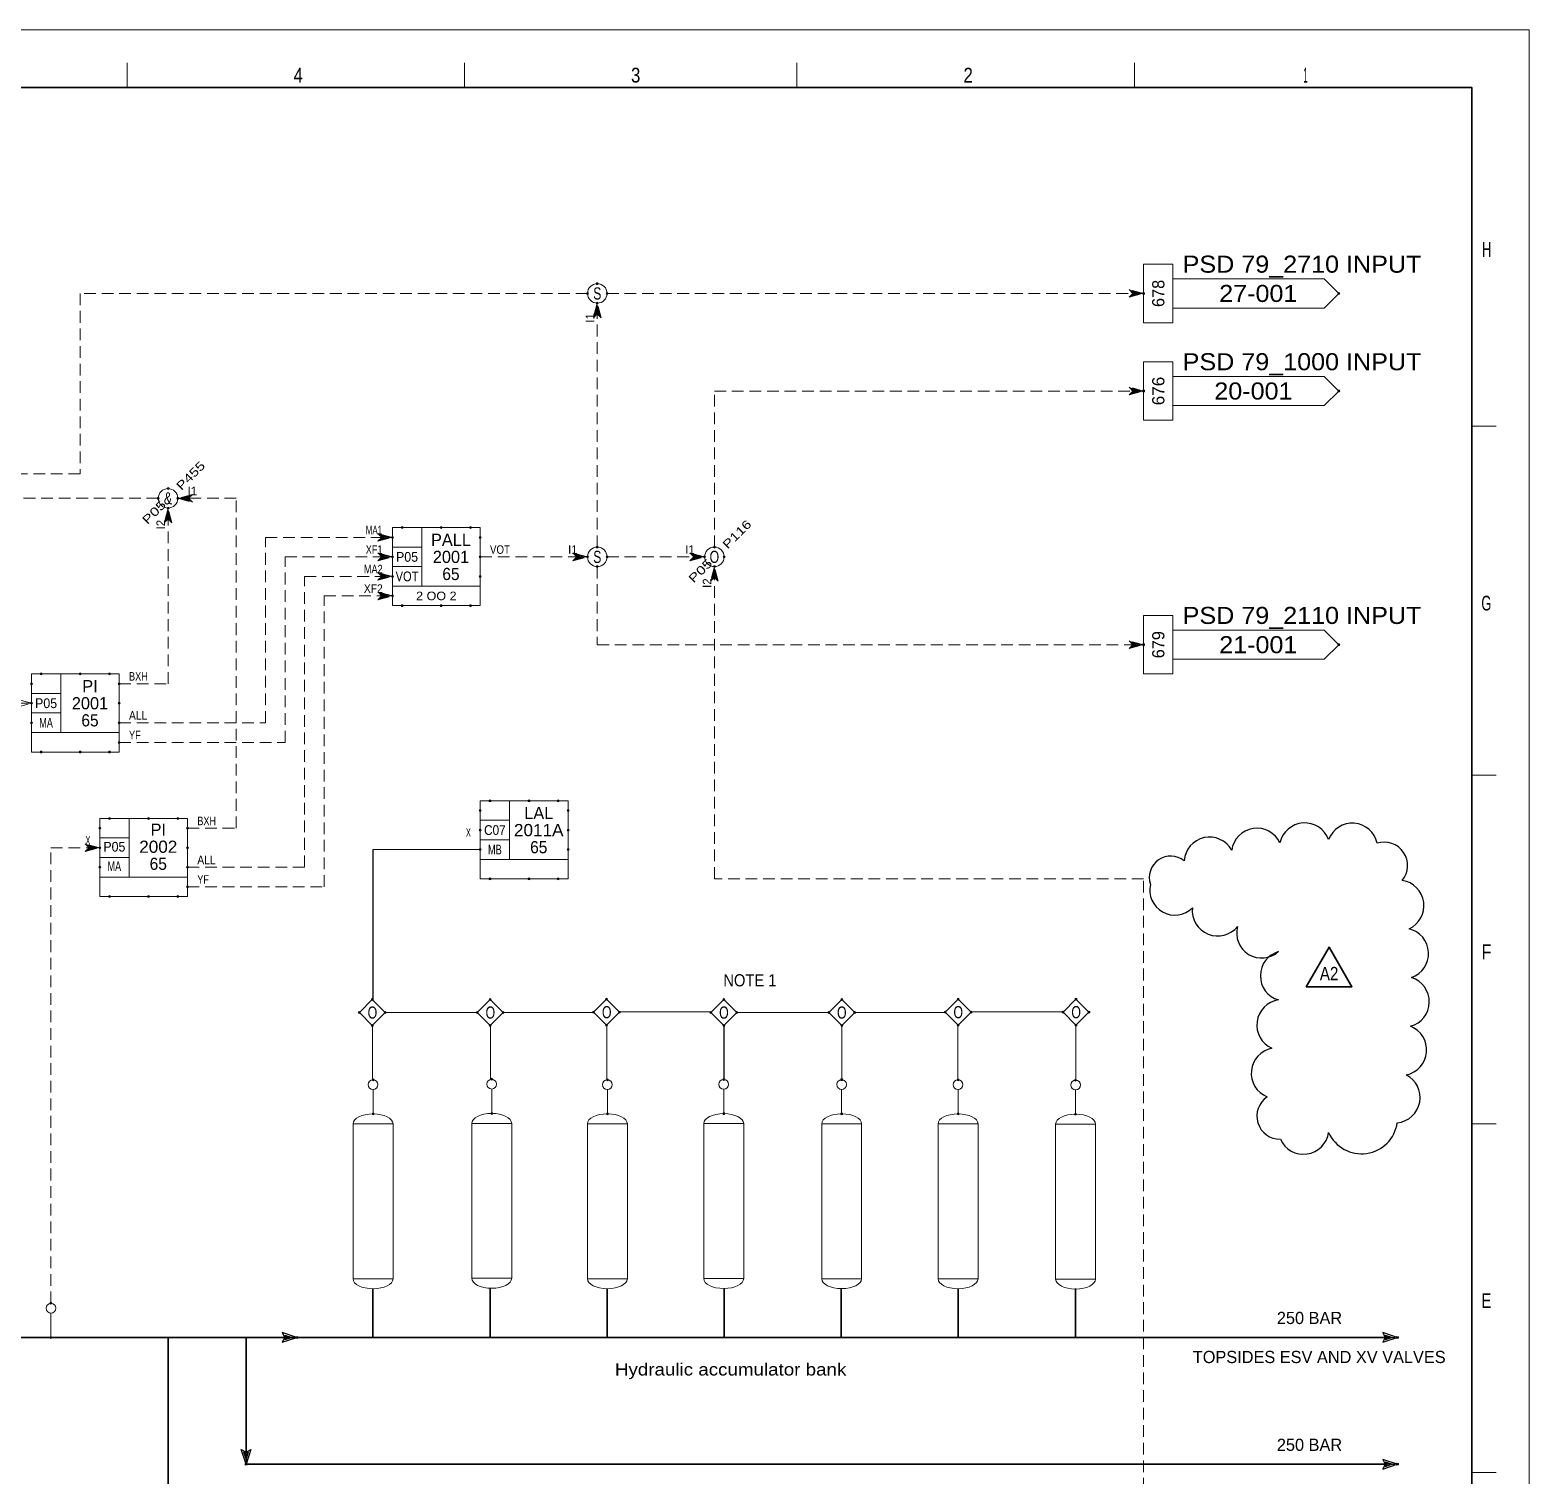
# Model space of a CAD drawing. Header units: millimetres. Extents: x 0 to 841, y 0 to 594.
# Drawn here: x 533.7 to 841, y 297.8 to 594 of the extents above; entities that cross this region are included whole.
import ezdxf
from ezdxf.enums import TextEntityAlignment as Align

# ---------------------------------------------------------------- set-up
doc = ezdxf.new("R2010")
doc.units = ezdxf.units.MM
doc.header["$LTSCALE"] = 0.8
doc.header["$PDMODE"] = 32
doc.header["$PDSIZE"] = 0.4
doc.linetypes.add('MEDIUM_DASHED', pattern=[4.5, 3, -1.5])
for name, color, linetype, lineweight in [('1', 7, 'Continuous', 13), ('12', 7, 'Continuous', 13), ('15', 7, 'Continuous', 13), ('18', 7, 'Continuous', 13), ('30', 7, 'Continuous', 25), ('40', 7, 'Continuous', 35), ('46', 7, 'MEDIUM_DASHED', 13), ('47', 7, 'Continuous', 13), ('48', 7, 'Continuous', 13), ('49', 7, 'Continuous', 13), ('50', 7, 'Continuous', 35), ('51', 7, 'Continuous', 25), ('9', 7, 'Continuous', 13)]:
    doc.layers.add(name, color=color, linetype=linetype, lineweight=lineweight)
doc.layers.add('45', color=7, linetype='Continuous')

msp = doc.modelspace()

# ---------------------------------------------------------------- linework, layer by layer
at = {"layer": '1'}
for p, q in [((553.6134, 587.2614), (553.6134, 582.2276)), ((622.7764, 587.2614), (622.7764, 582.2276)), ((690.937, 587.2614), (690.937, 582.2276)), ((760.1, 587.2614), (760.1, 582.2276)), ((834.2748, 512.7606), (829.263, 512.7606)), ((834.2748, 441.2795), (829.263, 441.2795)), ((834.2748, 369.7992), (829.263, 369.7992)), ((834.2748, 298.3181), (829.263, 298.3181))]:
    msp.add_line(p, q, dxfattribs=at)
at = {"layer": '1', "lineweight": 35}
msp.add_lwpolyline([(829.263, 112.0142), (829.263, 582.2276), (10.3331, 582.2276), (10.3331, 10.3819)], dxfattribs=at)
at = {"layer": '15'}
for points in [[(608.126, 338.0252), (599.9339, 338.0252), (599.9339, 369.7693), (608.126, 369.7693)], [(632.4567, 338.1276), (624.2646, 338.1276), (624.2646, 369.8717), (632.4567, 369.8717)], [(656.1575, 338.0409), (647.9654, 338.0409), (647.9654, 369.785), (656.1575, 369.785)], [(680.0157, 338.0803), (671.8236, 338.0803), (671.8236, 369.8244), (680.0157, 369.8244)], [(704.189, 338.0488), (695.9969, 338.0488), (695.9969, 369.7929), (704.189, 369.7929)], [(728.0472, 338.0331), (719.8551, 338.0331), (719.8551, 369.7772), (728.0472, 369.7772)], [(752.1417, 337.9701), (743.9496, 337.9701), (743.9496, 369.7142), (752.1417, 369.7142)]]:
    msp.add_lwpolyline(points, close=True, dxfattribs=at)
for centre, major_axis, start_param, end_param in [((628.3607, 369.8716), (4.096, 0), 1.57079633, 3.14159265), ((628.3607, 369.8716), (4.096, 0), 6.28318531, 7.85398163), ((675.9197, 369.8243), (4.096, 0), 1.57079633, 3.14159265), ((675.9197, 369.8243), (4.096, 0), 6.28318531, 7.85398163), ((700.093, 369.7928), (4.096, 0), 1.57079633, 3.14159265), ((700.093, 369.7928), (4.096, 0), 6.28318531, 7.85398163), ((604.03, 369.7692), (4.096, 0), 1.57079633, 3.14159265), ((604.03, 369.7692), (4.096, 0), 6.28318531, 7.85398163), ((652.0615, 369.7849), (4.096, 0), 1.57079633, 3.14159265), ((652.0615, 369.7849), (4.096, 0), 6.28318531, 7.85398163), ((723.9512, 369.7771), (4.096, 0), 1.57079633, 3.14159265), ((723.9512, 369.7771), (4.096, 0), 6.28318531, 7.85398163), ((748.0457, 369.7141), (4.096, 0), 1.57079633, 3.14159265), ((748.0457, 369.7141), (4.096, 0), 6.28318531, 7.85398163), ((628.3607, 338.1276), (-4.096, 0), 6.28318531, 7.85398163), ((628.3607, 338.1276), (-4.096, 0), 1.57079633, 3.14159265), ((652.0615, 338.0409), (-4.096, 0), 6.28318531, 7.85398163), ((652.0615, 338.0409), (-4.096, 0), 1.57079633, 3.14159265), ((675.9197, 338.0803), (-4.096, 0), 6.28318531, 7.85398163), ((675.9197, 338.0803), (-4.096, 0), 1.57079633, 3.14159265), ((700.093, 338.0488), (-4.096, 0), 6.28318531, 7.85398163), ((700.093, 338.0488), (-4.096, 0), 1.57079633, 3.14159265), ((723.9512, 338.0331), (-4.096, 0), 6.28318531, 7.85398163), ((723.9512, 338.0331), (-4.096, 0), 1.57079633, 3.14159265), ((604.03, 338.0252), (-4.096, 0), 6.28318531, 7.85398163), ((604.03, 338.0252), (-4.096, 0), 1.57079633, 3.14159265), ((748.0457, 337.9701), (-4.096, 0), 6.28318531, 7.85398163), ((748.0457, 337.9701), (-4.096, 0), 1.57079633, 3.14159265)]:
    msp.add_ellipse(centre, major_axis=major_axis, ratio=0.5, start_param=start_param, end_param=end_param, dxfattribs=at)
at = {"layer": '18'}
for p, q in [((604, 426), (626, 426)), ((604.0598, 395.4157), (604.0598, 426)), ((606.6252, 392.6181), (625.2055, 392.6181)), ((606.6252, 392.5969), (625.2055, 392.5969)), ((630.8803, 392.6394), (649.1693, 392.6394)), ((630.8803, 392.6181), (649.1693, 392.6181)), ((654.6764, 392.7409), (673.1323, 392.7409)), ((654.6764, 392.7197), (673.1323, 392.7197)), ((678.778, 392.6394), (697.374, 392.6394)), ((678.778, 392.6181), (697.374, 392.6181)), ((702.9307, 392.6394), (721.2197, 392.6394)), ((702.9307, 392.6181), (721.2197, 392.6181)), ((726.7276, 392.7409), (745.3512, 392.7409)), ((726.7276, 392.7197), (745.3512, 392.7197)), ((603.8858, 379.0638), (603.8858, 389.8472)), ((603.8984, 379.0638), (603.8984, 389.8472)), ((628.1016, 379.0638), (628.1016, 389.7961)), ((628.1268, 379.0276), (628.1268, 389.7598)), ((651.9291, 379.0126), (651.9291, 389.8984)), ((651.9488, 379.0126), (651.9488, 389.8984)), ((675.9488, 379.0126), (675.9488, 389.7961)), ((675.989, 379.0126), (675.989, 389.7961)), ((700.1016, 378.9614), (700.1016, 389.9488)), ((700.1189, 378.9614), (700.1189, 389.9488)), ((723.9213, 378.911), (723.9213, 390)), ((723.9394, 378.911), (723.9394, 390)), ((748.1016, 378.8087), (748.1016, 389.8984)), ((748.1016, 378.8087), (748.1016, 389.8984))]:
    msp.add_line(p, q, dxfattribs=at)
msp.add_lwpolyline([(604, 395.4157), (604, 426), (626, 426)], dxfattribs=at)
at = {"layer": '30'}
for p, q in [((586.9173, 326), (586.4173, 326)), ((587.4173, 326), (587.9173, 326)), ((812.5, 326), (812, 326)), ((813, 326), (813.5, 326)), ((578, 301.5), (578, 302)), ((578, 301), (578, 300.5)), ((812.5, 300), (812, 300)), ((813, 300), (813.5, 300))]:
    msp.add_line(p, q, dxfattribs=at)
for points in [[(588.4173, 326), (585.4173, 327), (585.9173, 326), (585.4173, 325)], [(585.9173, 326.5), (587.4173, 326), (585.9173, 325.5), (586.4173, 326)], [(814, 326), (811, 327), (811.5, 326), (811, 325)], [(811.5, 326.5), (813, 326), (811.5, 325.5), (812, 326)], [(578, 300), (577, 303), (578, 302.5), (579, 303)], [(577.5, 302.5), (578, 301), (578.5, 302.5), (578, 302)], [(814, 300), (811, 301), (811.5, 300), (811, 299)], [(811.5, 300.5), (813, 300), (811.5, 299.5), (812, 300)]]:
    msp.add_lwpolyline(points, close=True, dxfattribs=at)
for p in [(585.9173, 326), (588.4173, 326), (811.5, 326), (814, 326), (578, 302.5), (578, 300), (811.5, 300), (814, 300)]:
    msp.add_point(p, dxfattribs=at)
at = {"layer": '40'}
for p, q in [((676, 336), (676, 326)), ((700, 336), (700, 326)), ((724, 336), (724, 326)), ((748, 336), (748, 326)), ((562, 326), (578, 326)), ((578, 326), (578, 302.5)), ((578, 326), (604, 326)), ((588.4173, 326), (589.4173, 326)), ((676, 326), (700, 326)), ((700, 326), (724, 326)), ((724, 326), (748, 326)), ((748, 326), (811.5, 326)), ((578, 300), (811.5, 300))]:
    msp.add_line(p, q, dxfattribs=at)
for points in [[(604, 336), (604, 326), (628.0079, 326)], [(628.0079, 336), (628.0079, 326), (652.0079, 326)], [(652.0079, 336), (652.0079, 326), (676, 326)], [(528, 326), (538, 326), (562, 326), (562, 182.5)]]:
    msp.add_lwpolyline(points, dxfattribs=at)
at = {"layer": '46'}
for points in [[(648, 540), (544, 540), (544, 503), (514, 503), (514, 490), (382, 490), (385, 489.2), (384.2, 490), (385, 490.8), (382, 490)], [(650, 488), (650, 538), (649.2, 535), (650, 535.8), (650.8, 535), (650, 538)], [(652, 540), (762, 540), (759, 540.8), (759.8, 540), (759, 539.2), (762, 540)], [(674, 488), (674, 520), (762, 520), (759, 520.8), (759.8, 520), (759, 519.2), (762, 520)], [(560, 498), (521, 498), (521, 426), (382, 426), (385, 425.2), (384.2, 426), (385, 426.8), (382, 426)], [(566, 430.378), (576, 430.378), (576, 498), (564, 498), (567, 497.2), (566.2, 498), (567, 498.8), (564, 498)], [(552, 460), (562, 460), (562, 496), (561.2, 493), (562, 493.8), (562.8, 493), (562, 496)], [(552, 452), (582, 452), (582, 490), (608, 490), (605, 490.8), (605.8, 490), (605, 489.2), (608, 490)], [(552, 447.9685), (586, 447.9685), (586, 486), (608, 486), (605, 486.8), (605.8, 486), (605, 485.2), (608, 486)], [(626, 486), (648, 486), (645, 486.8), (645.8, 486), (645, 485.2), (648, 486)], [(652, 486), (672, 486), (669, 486.8), (669.8, 486), (669, 485.2), (672, 486)], [(566, 422.378), (590, 422.378), (590, 482), (608, 482), (605, 482.8), (605.8, 482), (605, 481.2), (608, 482)], [(650, 484), (650, 468), (762, 468), (759, 468.8), (759.8, 468), (759, 467.2), (762, 468)], [(762, 420), (674, 420), (674, 484), (673.2, 481), (674, 481.8), (674.8, 481), (674, 484)], [(566, 418.378), (594, 418.378), (594, 478), (608, 478), (605, 478.8), (605.8, 478), (605, 477.2), (608, 478)], [(528, 333), (528, 456), (534, 456), (531, 456.8), (531.8, 456), (531, 455.2), (534, 456)], [(538, 333), (538, 426.378), (548, 426.378), (545, 427.178), (545.8, 426.378), (545, 425.578), (548, 426.378)], [(702, 266), (762, 266), (762, 420)]]:
    msp.add_lwpolyline(points, dxfattribs=at)
for points in [[(761.6, 540), (759.4, 540.6), (760, 540), (759.4, 539.4)], [(761.2, 540), (759.8, 540.4), (760.2, 540), (759.8, 539.6)], [(760.8, 540), (760.2, 540.2), (760.4, 540), (760.2, 539.8)], [(650, 537.6), (649.4, 535.4), (650, 536), (650.6, 535.4)], [(650, 537.2), (649.6, 535.8), (650, 536.2), (650.4, 535.8)], [(650, 536.8), (649.8, 536.2), (650, 536.4), (650.2, 536.2)], [(761.6, 520), (759.4, 520.6), (760, 520), (759.4, 519.4)], [(761.2, 520), (759.8, 520.4), (760.2, 520), (759.8, 519.6)], [(760.8, 520), (760.2, 520.2), (760.4, 520), (760.2, 519.8)], [(564.4, 498), (566.6, 497.4), (566, 498), (566.6, 498.6)], [(564.8, 498), (566.2, 497.6), (565.8, 498), (566.2, 498.4)], [(565.2, 498), (565.8, 497.8), (565.6, 498), (565.8, 498.2)], [(562, 495.6), (561.4, 493.4), (562, 494), (562.6, 493.4)], [(562, 495.2), (561.6, 493.8), (562, 494.2), (562.4, 493.8)], [(562, 494.8), (561.8, 494.2), (562, 494.4), (562.2, 494.2)], [(607.6, 490), (605.4, 490.6), (606, 490), (605.4, 489.4)], [(607.2, 490), (605.8, 490.4), (606.2, 490), (605.8, 489.6)], [(606.8, 490), (606.2, 490.2), (606.4, 490), (606.2, 489.8)], [(607.6, 486), (605.4, 486.6), (606, 486), (605.4, 485.4)], [(607.2, 486), (605.8, 486.4), (606.2, 486), (605.8, 485.6)], [(606.8, 486), (606.2, 486.2), (606.4, 486), (606.2, 485.8)], [(647.6, 486), (645.4, 486.6), (646, 486), (645.4, 485.4)], [(647.2, 486), (645.8, 486.4), (646.2, 486), (645.8, 485.6)], [(646.8, 486), (646.2, 486.2), (646.4, 486), (646.2, 485.8)], [(671.6, 486), (669.4, 486.6), (670, 486), (669.4, 485.4)], [(671.2, 486), (669.8, 486.4), (670.2, 486), (669.8, 485.6)], [(670.8, 486), (670.2, 486.2), (670.4, 486), (670.2, 485.8)], [(607.6, 482), (605.4, 482.6), (606, 482), (605.4, 481.4)], [(674, 483.6), (673.4, 481.4), (674, 482), (674.6, 481.4)], [(674, 483.2), (673.6, 481.8), (674, 482.2), (674.4, 481.8)], [(674, 482.8), (673.8, 482.2), (674, 482.4), (674.2, 482.2)], [(607.2, 482), (605.8, 482.4), (606.2, 482), (605.8, 481.6)], [(606.8, 482), (606.2, 482.2), (606.4, 482), (606.2, 481.8)], [(607.6, 478), (605.4, 478.6), (606, 478), (605.4, 477.4)], [(607.2, 478), (605.8, 478.4), (606.2, 478), (605.8, 477.6)], [(606.8, 478), (606.2, 478.2), (606.4, 478), (606.2, 477.8)], [(761.6, 468), (759.4, 468.6), (760, 468), (759.4, 467.4)], [(761.2, 468), (759.8, 468.4), (760.2, 468), (759.8, 467.6)], [(760.8, 468), (760.2, 468.2), (760.4, 468), (760.2, 467.8)], [(547.6, 426.378), (545.4, 426.978), (546, 426.378), (545.4, 425.778)], [(547.2, 426.378), (545.8, 426.778), (546.2, 426.378), (545.8, 425.978)], [(546.8, 426.378), (546.2, 426.578), (546.4, 426.378), (546.2, 426.178)]]:
    msp.add_lwpolyline(points, close=True, dxfattribs=at)
at = {"layer": '47'}
for p, q in [((604.0299, 371.8157), (604.0299, 376.8157)), ((628.3606, 371.9181), (628.3606, 376.9181)), ((652.0614, 371.8315), (652.0614, 376.8315)), ((675.9197, 371.8709), (675.9197, 376.8709)), ((700.0929, 371.8394), (700.0929, 376.8394)), ((723.9512, 371.8236), (723.9512, 376.8236)), ((748.0457, 371.7606), (748.0457, 376.7606)), ((538, 326), (538, 331))]:
    msp.add_line(p, q, dxfattribs=at)
for centre in [(604.0299, 377.8157), (628.3606, 377.9181), (652.0614, 377.8315), (675.9197, 377.8709), (700.0929, 377.8394), (723.9512, 377.8236), (748.0457, 377.7606), (538, 332)]:
    msp.add_circle(centre, 1, dxfattribs=at)
for p in [(604.0299, 378.8157), (628.3606, 378.9181), (652.0614, 378.8315), (675.9197, 378.8709), (700.0929, 378.8394), (723.9512, 378.8236), (748.0457, 378.7606), (604.0299, 371.8157), (628.3606, 371.9181), (652.0614, 371.8315), (675.9197, 371.8709), (700.0929, 371.8394), (723.9512, 371.8236), (748.0457, 371.7606), (538, 333), (538, 326)]:
    msp.add_point(p, dxfattribs=at)
at = {"layer": '48'}
for p, q in [((614, 492), (614, 480)), ((608, 488), (614, 488)), ((608, 484), (614, 484)), ((540, 462), (540, 450)), ((534, 458), (540, 458)), ((534, 454), (540, 454)), ((632, 436), (632, 424)), ((554, 432.378), (554, 420.378)), ((626, 432), (632, 432)), ((548, 428.378), (554, 428.378)), ((626, 428), (632, 428)), ((548, 424.378), (554, 424.378))]:
    msp.add_line(p, q, dxfattribs=at)
for points in [[(608, 492), (626, 492), (626, 480), (608, 480)], [(534, 462), (552, 462), (552, 450), (534, 450)], [(626, 436), (644, 436), (644, 424), (626, 424)], [(548, 432.378), (566, 432.378), (566, 420.378), (548, 420.378)], [(603.8795, 395.2457), (601.2173, 392.5843), (603.8795, 389.9213), (606.5409, 392.5843)], [(628.0528, 395.2457), (625.3906, 392.5843), (628.0528, 389.9213), (630.7142, 392.5843)], [(651.911, 395.3244), (649.2488, 392.663), (651.911, 390), (654.5724, 392.663)], [(675.9268, 395.2457), (673.2646, 392.5843), (675.9268, 389.9213), (678.5882, 392.5843)], [(700.1, 395.2457), (697.4378, 392.5843), (700.1, 389.9213), (702.7614, 392.5843)], [(723.9583, 395.3244), (721.2961, 392.663), (723.9583, 390), (726.6197, 392.663)], [(748.1315, 395.3244), (745.4693, 392.663), (748.1315, 390), (750.7929, 392.663)]]:
    msp.add_lwpolyline(points, close=True, dxfattribs=at)
for points in [[(608, 480), (608, 476), (626, 476), (626, 480)], [(534, 450), (534, 446), (552, 446), (552, 450)], [(626, 424), (626, 420), (644, 420), (644, 424)], [(548, 420.378), (548, 416.378), (566, 416.378), (566, 420.378)]]:
    msp.add_lwpolyline(points, dxfattribs=at)
for centre in [(650, 540), (562, 498), (650, 486), (674, 486)]:
    msp.add_circle(centre, 2, dxfattribs=at)
for p in [(650, 542), (648, 540), (650, 538), (652, 540), (560, 498), (562, 500), (564, 498), (562, 496), (610, 492), (618, 492), (624, 492), (608, 490), (626, 490), (608, 486), (626, 486), (648, 486), (650, 488), (652, 486), (672, 486), (674, 488), (676, 486), (650, 484), (674, 484), (608, 482), (626, 482), (608, 478), (610, 476), (618, 476), (624, 476), (536, 462), (544, 462), (550, 462), (534, 460), (552, 460), (534, 456), (552, 456), (534, 452), (552, 452), (536, 446), (544, 446), (550, 446), (552, 447.9685), (626, 434), (628, 436), (636, 436), (642, 436), (644, 434), (548, 430.378), (550, 432.378), (558, 432.378), (564, 432.378), (566, 430.378), (626, 430), (644, 430), (548, 426.378), (566, 426.378), (626, 426), (644, 426), (548, 422.378), (566, 422.378), (566, 418.378), (628, 420), (636, 420), (642, 420), (550, 416.378), (558, 416.378), (564, 416.378), (603.8795, 395.2457), (628.0528, 395.2457), (651.911, 395.3244), (675.9268, 395.2457), (700.1, 395.2457), (723.9583, 395.3244), (748.1315, 395.3244), (601.2173, 392.5843), (606.5409, 392.5843), (625.3906, 392.5843), (630.7142, 392.5843), (649.2488, 392.663), (654.5724, 392.663), (673.2646, 392.5843), (678.5882, 392.5843), (697.4378, 392.5843), (702.7614, 392.5843), (721.2961, 392.663), (726.6197, 392.663), (745.4693, 392.663), (750.7929, 392.663), (603.8795, 389.9213), (628.0528, 389.9213), (651.911, 390), (675.9268, 389.9213), (700.1, 389.9213), (723.9583, 390), (748.1315, 390)]:
    msp.add_point(p, dxfattribs=at)
at = {"layer": '49'}
for p, q in [((768, 546), (762, 546)), ((768, 534), (768, 546)), ((799, 543), (768, 543)), ((799, 537), (768, 537)), ((768, 526), (762, 526)), ((768, 514), (768, 526)), ((799, 523), (768, 523)), ((799, 517), (768, 517)), ((768, 474), (762, 474)), ((768, 462), (768, 474)), ((799, 471), (768, 471)), ((799, 465), (768, 465))]:
    msp.add_line(p, q, dxfattribs=at)
for points in [[(762, 546), (762, 534), (768, 534)], [(799, 543), (802, 540), (799, 537)], [(762, 526), (762, 514), (768, 514)], [(799, 523), (802, 520), (799, 517)], [(762, 474), (762, 462), (768, 462)], [(799, 471), (802, 468), (799, 465)]]:
    msp.add_lwpolyline(points, dxfattribs=at)
for p in [(762, 540), (802, 540), (762, 520), (802, 520), (762, 468), (802, 468)]:
    msp.add_point(p, dxfattribs=at)
at = {"layer": '50'}
msp.add_lwpolyline([(795.3299, 397.8898), (804.6898, 397.8898), (800.0102, 406)], close=True, dxfattribs=at)
at = {"layer": '51'}
for centre, radius, start, end in [((785.2239, 425.1672), 5.2073, 24.92584, 172.40543), ((795.035, 426.2609), 5.2066, 20.31328, 167.79287), ((804.7725, 426.2347), 5.1894, 11.82769, 159.30729), ((775.4915, 423.3603), 5.2075, 28.62888, 176.10847), ((811.3221, 422.7292), 4.7999, 320.35892, 107.83851), ((767.5513, 420.282), 4.3943, 51.34791, 198.8275), ((768.3916, 417.699), 5.1333, 166.8832, 314.36279), ((814.2664, 414.5156), 5.2059, 294.21501, 81.69461), ((777.1621, 413.5005), 5.2082, 174.17618, 321.65577), ((786.2104, 408.9139), 5.1453, 164.72438, 312.20397), ((815.1978, 404.7018), 5.2071, 289.15334, 76.63294), ((791.0919, 400.1346), 5.1681, 106.00519, 253.48479), ((815.3494, 394.8138), 5.2073, 285.12487, 72.60446), ((790.4107, 390.0316), 5.2081, 98.70189, 246.18148), ((814.8054, 384.9398), 5.2071, 281.08693, 68.56652), ((789.2651, 380.1501), 5.2058, 100.59986, 248.07945), ((813.4698, 375.1784), 5.2055, 275.84584, 63.32543), ((789.9459, 371.3748), 4.7387, 123.6266, 271.10619), ((806.6667, 371.0504), 7.4081, 204.36892, 351.84851), ((794.7801, 368.7564), 5.1948, 204.07843, 351.55802)]:
    msp.add_arc(centre, radius, start, end, dxfattribs=at)
at = {"layer": '9'}
msp.add_lwpolyline([(0, 0), (841, 0), (841, 594), (0, 594)], close=True, dxfattribs=at)

# ---------------------------------------------------------------- texts
at = {"layer": '1'}
for s, width, p in [('4', 0.85, (588.7016, 583.2346)), ('3', 0.85, (657.8646, 583.2346)), ('2', 0.85, (726.0252, 583.2346)), ('1', 0.4, (795.1799, 583.2346))]:
    msp.add_text(s, height=3.02, dxfattribs=dict(at, width=width)).set_placement(p, align=Align.CENTER)
for s, width, p in [('H', 0.65, (833.2709, 547.4945)), ('G', 0.65, (833.2709, 475.0071)), ('F', 0.8, (833.2709, 403.526)), ('E', 0.75, (833.2709, 332.0449))]:
    msp.add_text(s, height=3.02, dxfattribs=dict(at, width=width)).set_placement(p, align=Align.RIGHT)
at = {"layer": '12'}
for s, width, p in [('NOTE 1', 0.9, (681.2756, 397.9622)), ('Hydraulic accumulator bank', 1.15, (677.3307, 318.1984))]:
    msp.add_text(s, height=2.5, dxfattribs=dict(at, width=width)).set_placement(p, align=Align.CENTER)
for s, p in [('250 BAR', (796, 328.7496)), ('TOPSIDES ESV AND XV VALVES', (797.9921, 320.7496)), ('250 BAR', (796, 302.7496))]:
    msp.add_text(s, height=2.5, dxfattribs=at).set_placement(p, align=Align.CENTER)
at = {"layer": '45'}
for s, p in [('I1', (649.374, 534.0157)), ('I2', (561.374, 491.6378)), ('I2', (673.374, 479.6378))]:
    msp.add_text(s, height=1.75, rotation=90, dxfattribs=at).set_placement(p)
for p in [(566, 498.6252), (644.0157, 486.626), (668.0157, 486.626)]:
    msp.add_text('I1', height=1.75, dxfattribs=at).set_placement(p)
for s, width, p in [('MA1', 0.7, (602.5276, 490.626)), ('XF1', 0.8, (602.5276, 486.626)), ('VOT', 0.85, (628, 486.6252)), ('MA2', 0.8, (602.1496, 482.626)), ('XF2', 0.9, (602.1496, 478.626)), ('BXH', 0.8, (554, 460.6252)), ('ALL', 0.9, (554, 452.6252)), ('YF', 0.8, (554, 448.5937)), ('BXH', 0.8, (568, 431.0031)), ('X', 0.6, (623.0669, 428.626)), ('X', 0.6, (545.0669, 427.0039)), ('ALL', 0.9, (568, 423.0031)), ('YF', 0.8, (568, 419.0031))]:
    msp.add_text(s, height=1.75, dxfattribs=dict(at, width=width)).set_placement(p)
at = {"layer": '49', "width": 1.1}
for s, p in [('PSD 79_2710 INPUT', (770, 544.2504)), ('PSD 79_1000 INPUT', (770, 524.2504)), ('PSD 79_2110 INPUT', (770, 472.2504))]:
    msp.add_text(s, height=3.5, dxfattribs=at).set_placement(p)
at = {"layer": '49'}
for s, p in [('678', (766.2504, 540)), ('679', (766.2504, 467.9996))]:
    msp.add_text(s, height=2.5, rotation=90, dxfattribs=at).set_placement(p, align=Align.CENTER)
at = {"layer": '49', "width": 1.1}
for s, p in [('27-001', (785.5, 538.2504)), ('20-001', (784.5, 518.2504)), ('21-001', (785.5, 466.2504))]:
    msp.add_text(s, height=3.5, dxfattribs=at).set_placement(p, align=Align.CENTER)
at = {"layer": '49', "width": 1.05}
msp.add_text('676', height=2.5, rotation=90, dxfattribs=at).set_placement((766.2504, 520.0004), align=Align.CENTER)
at = {"layer": '50'}
for s, height, width, p in [('S', 2.5, 0.75, (650, 538.7496)), ('&', 2.5, 0.75, (561.9988, 496.7496)), ('P05', 2, 0.95, (611, 485)), ('S', 2.5, 0.75, (650, 484.7496)), ('O', 2.5, 0.75, (674, 484.7496)), ('VOT', 2, 0.85, (610.9933, 481)), ('65', 2.5, 0.95, (619.9996, 481.2496)), ('2 OO 2', 1.75, 1.1, (617, 477.1252)), ('P05', 2, 0.95, (537, 455)), ('MA', 2, 0.7, (536.9929, 451)), ('65', 2.5, 0.95, (545.9996, 451.2496)), ('C07', 2, 0.9, (629, 429)), ('2011A', 2.5, 1.05, (637.9913, 428.7496)), ('P05', 2, 0.95, (551, 425.5866)), ('2002', 2.5, 1.05, (560, 425.3362)), ('65', 2.5, 0.95, (637.9996, 425.2496)), ('65', 2.5, 0.95, (559.9996, 421.8362)), ('MB', 2, 0.7, (629, 425)), ('MA', 2, 0.7, (550.9929, 421.5866)), ('A2', 2.73, 0.85, (800.0169, 399.2299)), ('O', 2.5, 0.75, (603.9055, 391.348)), ('O', 2.5, 0.75, (628.0787, 391.348)), ('O', 2.5, 0.75, (651.937, 391.4268)), ('O', 2.5, 0.75, (675.9528, 391.348)), ('O', 2.5, 0.75, (700.126, 391.348)), ('O', 2.5, 0.75, (723.9843, 391.4268)), ('O', 2.5, 0.75, (748.1575, 391.4268))]:
    msp.add_text(s, height=height, dxfattribs=dict(at, width=width)).set_placement(p, align=Align.CENTER)
at = {"layer": '50', "width": 1.3}
for s, p in [('P455', (564.7402, 499.5024)), ('P116', (676.7402, 487.5024))]:
    msp.add_text(s, height=1.75, rotation=45, dxfattribs=at).set_placement(p)
at = {"layer": '50', "width": 1.35}
for p in [(561.7345, 496.4975), (673.7345, 484.4975)]:
    msp.add_text('P05', height=1.75, rotation=45, dxfattribs=at).set_placement(p, align=Align.RIGHT)
at = {"layer": '50'}
for s, p in [('PALL', (620, 488.2496)), ('2001', (620, 484.7496)), ('PI', (545.9996, 458.2496)), ('2001', (546, 454.7496)), ('LAL', (638, 432.2496)), ('PI', (559.9996, 428.8362))]:
    msp.add_text(s, height=2.5, dxfattribs=at).set_placement(p, align=Align.CENTER)

doc.saveas('drawing.dxf')
